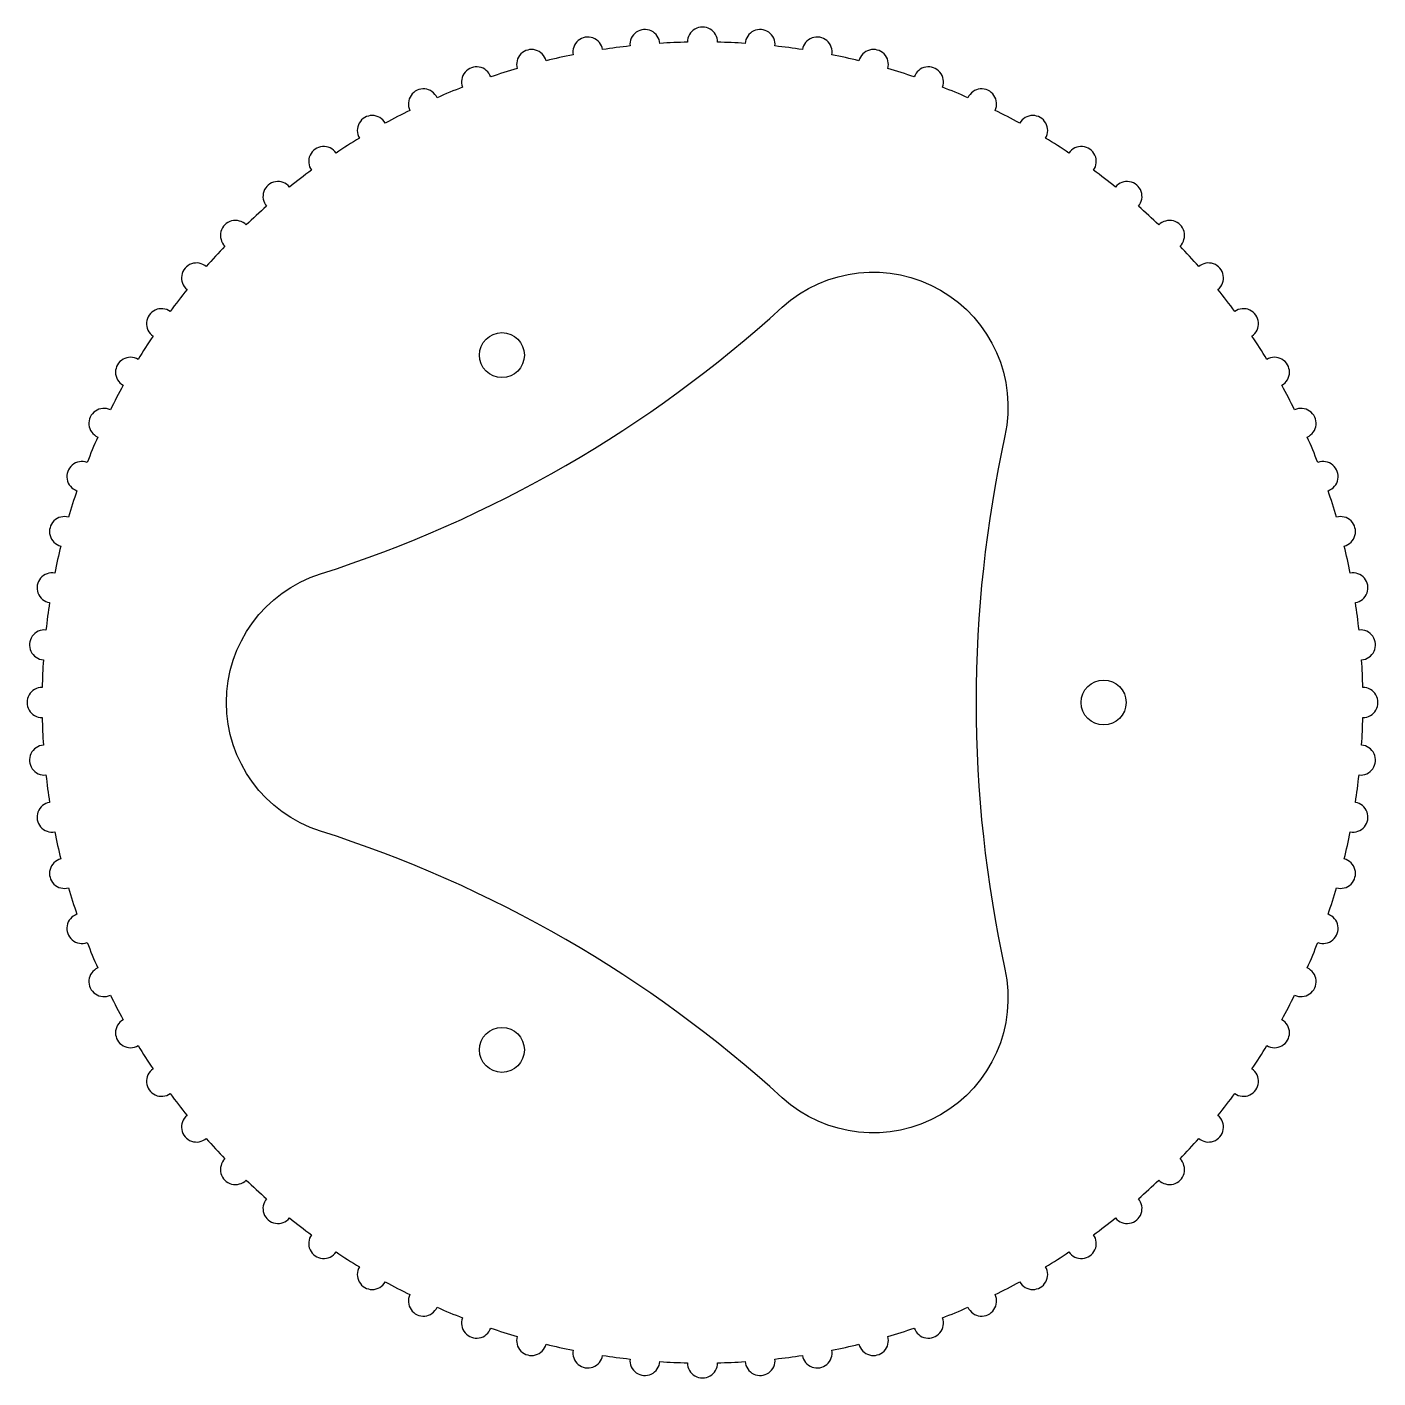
# Model space of a CAD drawing. Header units: millimetres. Extents: x -45 to 45, y -45 to 45.
import ezdxf

# ---------------------------------------------------------------- set-up
doc = ezdxf.new("R2010")
doc.units = ezdxf.units.MM

msp = doc.modelspace()

# ---------------------------------------------------------------- linework, layer by layer
for points in [[(43.54, -6.662, 0.010465), (43.781, -4.834, 1.011417), (43.955, -2.842, 0.010465), (44.035, -1, 1.011417), (44.035, 1, 0.010465), (43.955, 2.842, 1.011417), (43.781, 4.834, 0.010465), (43.54, 6.662, 1.011417), (43.193, 8.631, 0.010465), (42.794, 10.431, 1.011417), (42.276, 12.363, 0.010465), (41.722, 14.121, 1.011417), (41.038, 16.001, 0.010465), (40.332, 17.704, 1.011417), (39.487, 19.516, 0.010465), (38.636, 21.152, 1.011417), (37.636, 22.884, 0.010465), (36.645, 24.439, 1.011417), (35.498, 26.077, 0.010465), (34.376, 27.539, 1.011417), (33.09, 29.071, 0.010465), (31.845, 30.431, 1.011417), (30.431, 31.845, 0.010465), (29.071, 33.09, 1.011417), (27.539, 34.376, 0.010465), (26.077, 35.498, 1.011417), (24.439, 36.645, 0.010465), (22.884, 37.636, 1.011417), (21.152, 38.636, 0.010465), (19.516, 39.487, 1.011417), (17.704, 40.332, 0.010465), (16.001, 41.038, 1.011417), (14.121, 41.722, 0.010465), (12.363, 42.276, 1.011417), (10.431, 42.794, 0.010465), (8.631, 43.193, 1.011417), (6.662, 43.54, 0.010465), (4.834, 43.781, 1.011417), (2.842, 43.955, 0.010465), (1, 44.035, 1.011417), (-1, 44.035, 0.010465), (-2.842, 43.955, 1.011417), (-4.834, 43.781, 0.010465), (-6.662, 43.54, 1.011417), (-8.631, 43.193, 0.010465), (-10.431, 42.794, 1.011417), (-12.363, 42.276, 0.010465), (-14.121, 41.722, 1.011417), (-16.001, 41.038, 0.010465), (-17.704, 40.332, 1.011417), (-19.516, 39.487, 0.010465), (-21.152, 38.636, 1.011417), (-22.884, 37.636, 0.010465), (-24.439, 36.645, 1.011417), (-26.077, 35.498, 0.010465), (-27.539, 34.376, 1.011417), (-29.071, 33.09, 0.010465), (-30.431, 31.845, 1.011417), (-31.845, 30.431, 0.010465), (-33.09, 29.071, 1.011417), (-34.376, 27.539, 0.010465), (-35.498, 26.077, 1.011417), (-36.645, 24.439, 0.010465), (-37.636, 22.884, 1.011417), (-38.636, 21.152, 0.010465), (-39.487, 19.516, 1.011417), (-40.332, 17.704, 0.010465), (-41.038, 16.001, 1.011417), (-41.722, 14.121, 0.010465), (-42.276, 12.363, 1.011417), (-42.794, 10.431, 0.010465), (-43.193, 8.631, 1.011417), (-43.54, 6.662, 0.010465), (-43.781, 4.834, 1.011417), (-43.955, 2.842, 0.010465), (-44.035, 1, 1.011417), (-44.035, -1, 0.010465), (-43.955, -2.842, 1.011417), (-43.781, -4.834, 0.010465), (-43.54, -6.662, 1.011417), (-43.193, -8.631, 0.010465), (-42.794, -10.431, 1.011417), (-42.276, -12.363, 0.010465), (-41.722, -14.121, 1.011417), (-41.038, -16.001, 0.010465), (-40.332, -17.704, 1.011417), (-39.487, -19.516, 0.010465), (-38.636, -21.152, 1.011417), (-37.636, -22.884, 0.010465), (-36.645, -24.439, 1.011417), (-35.498, -26.077, 0.010465), (-34.376, -27.539, 1.011417), (-33.09, -29.071, 0.010465), (-31.845, -30.431, 1.011417), (-30.431, -31.845, 0.010465), (-29.071, -33.09, 1.011417), (-27.539, -34.376, 0.010465), (-26.077, -35.498, 1.011417), (-24.439, -36.645, 0.010465), (-22.884, -37.636, 1.011417), (-21.152, -38.636, 0.010465), (-19.516, -39.487, 1.011417), (-17.704, -40.332, 0.010465), (-16.001, -41.038, 1.011417), (-14.121, -41.722, 0.010465), (-12.363, -42.276, 1.011417), (-10.431, -42.794, 0.010465), (-8.631, -43.193, 1.011417), (-6.662, -43.54, 0.010465), (-4.834, -43.781, 1.011417), (-2.842, -43.955, 0.010465), (-1, -44.035, 1.011417), (1, -44.035, 0.010465), (2.842, -43.955, 1.011417), (4.834, -43.781, 0.010465), (6.662, -43.54, 1.011417), (8.631, -43.193, 0.010465), (10.431, -42.794, 1.011417), (12.363, -42.276, 0.010465), (14.121, -41.722, 1.011417), (16.001, -41.038, 0.010465), (17.704, -40.332, 1.011417), (19.516, -39.487, 0.010465), (21.152, -38.636, 1.011417), (22.884, -37.636, 0.010465), (24.439, -36.645, 1.011417), (26.077, -35.498, 0.010465), (27.539, -34.376, 1.011417), (29.071, -33.09, 0.010465), (30.431, -31.845, 1.011417), (31.845, -30.431, 0.010465), (33.09, -29.071, 1.011417), (34.376, -27.539, 0.010465), (35.498, -26.077, 1.011417), (36.645, -24.439, 0.010465), (37.636, -22.884, 1.011417), (38.636, -21.152, 0.010465), (39.487, -19.516, 1.011417), (40.332, -17.704, 0.010465), (41.038, -16.001, 1.011417), (41.722, -14.121, 0.010465), (42.276, -12.363, 1.011417), (42.794, -10.431, 0.010465), (43.193, -8.631, 1.011417)], [(20.168, -17.783, -0.730709), (5.317, -26.358, 0.107857), (-25.485, -8.575, -0.730709), (-25.485, 8.575, 0.107857), (5.317, 26.358, -0.730709), (20.168, 17.783, 0.107857)]]:
    msp.add_lwpolyline(points, format="xyb", close=True)
for centre in [(-13.375, 23.166), (26.75, 0), (-13.375, -23.166)]:
    msp.add_circle(centre, 1.5)

doc.saveas('drawing.dxf')
